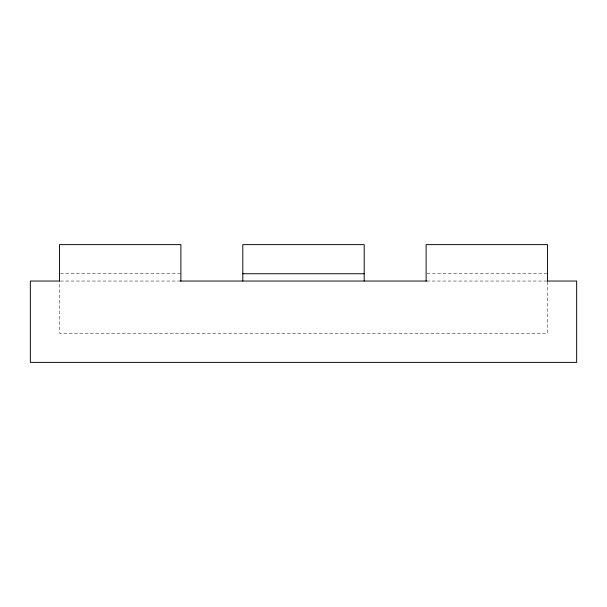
<?xml version="1.0" encoding="UTF-8"?>
<svg xmlns="http://www.w3.org/2000/svg" width="607" height="607" viewBox="0 0 607 607"><rect width="100%" height="100%" fill="white"/><g stroke="black" fill="none" stroke-linecap="round" stroke-linejoin="round"><path stroke-width="0.46" stroke-dasharray="3.04 2.28" d="M60.434 273.757L180.886 273.757M427.055 273.757L547.514 273.757M60.434 281.041L180.203 281.041M426.797 281.041L546.566 281.041M547.514 281.974L547.514 333.243L59.486 333.243L59.486 281.974"/><path stroke-width="0.91" d="M242.8 273.757L364.2 273.757M59.752 281.041L30.35 281.041L30.35 362.379L576.65 362.379L576.65 281.041L547.248 281.041M180.203 281.041L426.797 281.041M547.514 281.041L547.514 244.621L426.114 244.621L426.114 281.041M364.2 281.041L364.2 244.621L242.8 244.621L242.8 281.041M180.886 281.041L180.886 244.621L59.486 244.621L59.486 281.041"/></g></svg>
